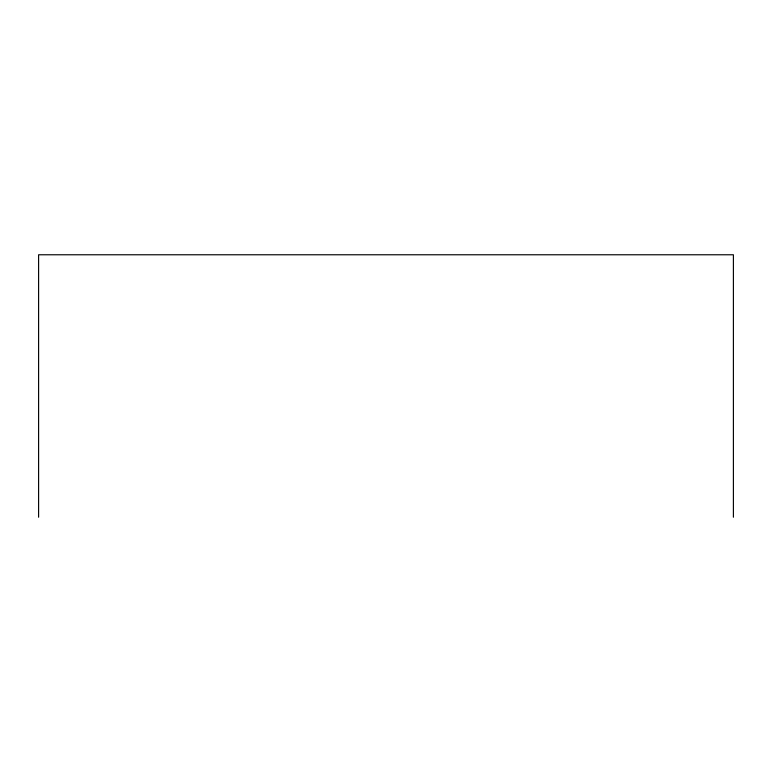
<?xml version="1.0" encoding="UTF-8"?>
<svg xmlns="http://www.w3.org/2000/svg" width="772" height="772" viewBox="0 0 772 772"><rect width="100%" height="100%" fill="white"/><g stroke="black" fill="none" stroke-linecap="round" stroke-linejoin="round"><path stroke-width="1.16" d="M733.4 517.23L733.4 254.77L38.6 254.77L38.6 517.23"/></g></svg>
